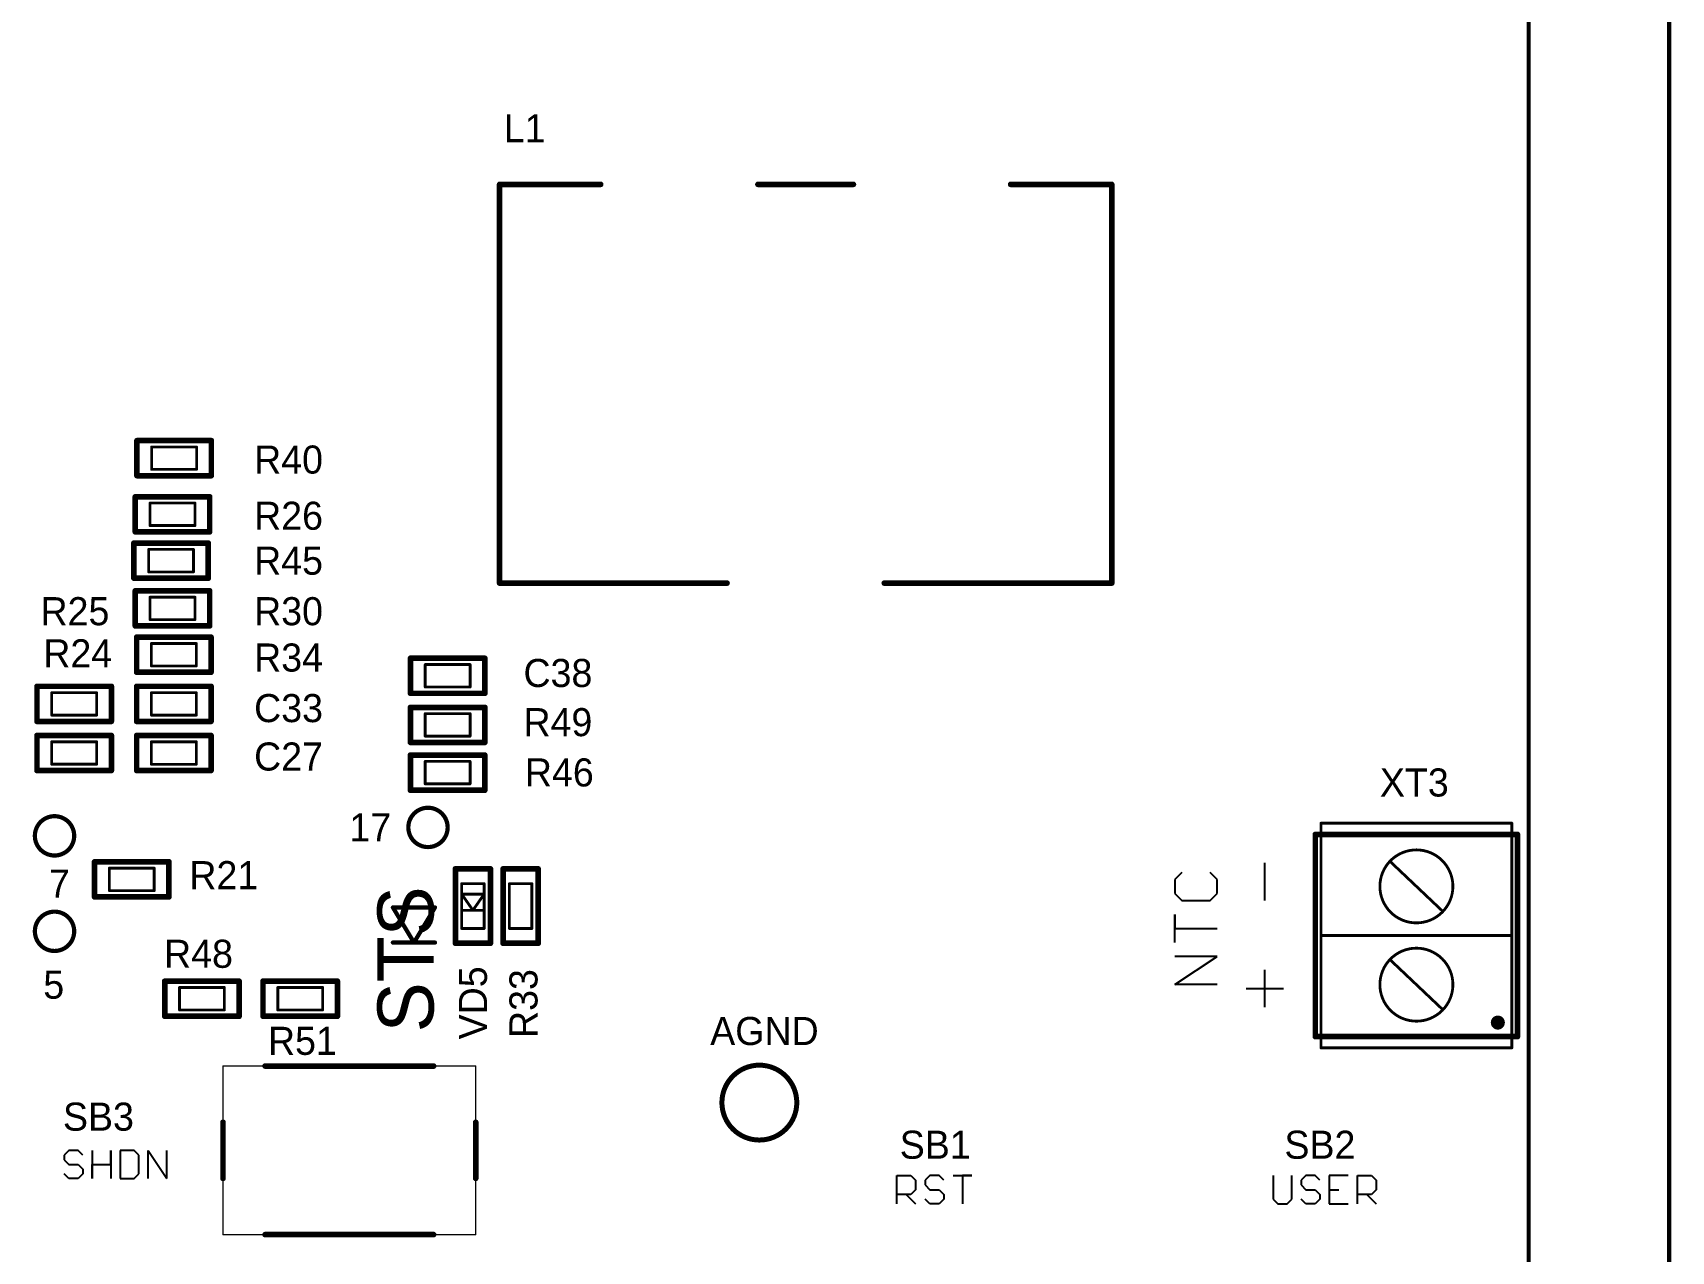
# Model space of a CAD drawing. Header units: millimetres. Extents: x 401 to 806, y 209 to 418.
# Drawn here: x 452.6 to 510.9, y 278.5 to 321.8 of the extents above; entities that cross this region are included whole.
import ezdxf

# ---------------------------------------------------------------- set-up
doc = ezdxf.new("R2010")
doc.units = ezdxf.units.MM
for name, color, linetype in [('KeepOutLayer', 6, 'Continuous'), ('Mechanical1', 6, 'Continuous'), ('TopOverlay', 28, 'Continuous')]:
    doc.layers.add(name, color=color, linetype=linetype)

msp = doc.modelspace()

# ---------------------------------------------------------------- linework, layer by layer
at = {"layer": 'KeepOutLayer', "const_width": 0.15}
for points in [[(505.85, 210.448), (505.85, 410.448)], [(510.85, 210.448), (510.85, 410.448)]]:
    msp.add_lwpolyline(points, dxfattribs=at)
at = {"layer": 'Mechanical1'}
for points, const_width in [([(456.809, 306.297), (456.809, 307.098)], 0.1), ([(456.809, 307.098), (458.409, 307.098)], 0.1), ([(458.409, 306.297), (458.409, 307.098)], 0.1), ([(456.809, 306.297), (458.409, 306.297)], 0.1), ([(456.75, 304.298), (456.75, 305.098)], 0.1), ([(456.75, 305.098), (458.35, 305.098)], 0.1), ([(458.35, 304.298), (458.35, 305.098)], 0.1), ([(456.75, 304.298), (458.35, 304.298)], 0.1), ([(456.7, 302.647), (456.7, 303.448)], 0.1), ([(456.7, 303.448), (458.3, 303.448)], 0.1), ([(458.3, 302.647), (458.3, 303.448)], 0.1), ([(456.7, 302.647), (458.3, 302.647)], 0.1), ([(456.75, 300.948), (456.75, 301.748)], 0.1), ([(456.75, 301.748), (458.35, 301.748)], 0.1), ([(458.35, 300.948), (458.35, 301.748)], 0.1), ([(456.75, 300.948), (458.35, 300.948)], 0.1), ([(456.8, 299.297), (456.8, 300.098)], 0.1), ([(456.8, 300.098), (458.4, 300.098)], 0.1), ([(458.4, 299.297), (458.4, 300.098)], 0.1), ([(456.8, 299.297), (458.4, 299.297)], 0.1), ([(466.55, 299.348), (468.15, 299.348)], 0.1), ([(466.55, 298.547), (466.55, 299.348)], 0.1), ([(468.15, 298.547), (468.15, 299.348)], 0.1), ([(453.25, 297.547), (453.25, 298.348)], 0.1), ([(453.25, 298.348), (454.85, 298.348)], 0.1), ([(454.85, 297.547), (454.85, 298.348)], 0.1), ([(456.8, 298.348), (458.4, 298.348)], 0.1), ([(456.8, 297.547), (456.8, 298.348)], 0.1), ([(458.4, 297.547), (458.4, 298.348)], 0.1), ([(466.55, 298.547), (468.15, 298.547)], 0.1), ([(453.25, 297.547), (454.85, 297.547)], 0.1), ([(456.8, 297.547), (458.4, 297.547)], 0.1), ([(466.55, 296.797), (466.55, 297.598)], 0.1), ([(466.55, 297.598), (468.15, 297.598)], 0.1), ([(468.15, 296.797), (468.15, 297.598)], 0.1), ([(453.25, 295.798), (453.25, 296.598)], 0.1), ([(453.25, 296.598), (454.85, 296.598)], 0.1), ([(454.85, 295.798), (454.85, 296.598)], 0.1), ([(456.8, 296.598), (458.4, 296.598)], 0.1), ([(456.8, 295.797), (456.8, 296.598)], 0.1), ([(458.4, 295.797), (458.4, 296.598)], 0.1), ([(466.55, 296.797), (468.15, 296.797)], 0.1), ([(453.25, 295.798), (454.85, 295.798)], 0.1), ([(456.8, 295.797), (458.4, 295.797)], 0.1), ([(466.55, 295.098), (466.55, 295.898)], 0.1), ([(466.55, 295.898), (468.15, 295.898)], 0.1), ([(468.15, 295.098), (468.15, 295.898)], 0.1), ([(466.55, 295.098), (468.15, 295.098)], 0.1), ([(498.45, 285.698), (498.45, 293.698)], 0.1), ([(498.45, 293.698), (505.25, 293.698)], 0.1), ([(505.25, 285.698), (505.25, 293.698)], 0.1), ([(500.919, 292.33), (502.781, 290.566)], 0.1), ([(455.3, 291.297), (455.3, 292.098)], 0.1), ([(455.3, 292.098), (456.9, 292.098)], 0.1), ([(456.9, 291.297), (456.9, 292.098)], 0.1), ([(455.3, 291.297), (456.9, 291.297)], 0.1), ([(467.85, 291.548), (468.65, 291.548)], 0.1), ([(467.85, 289.948), (467.85, 291.548)], 0.1), ([(467.85, 291.173), (468.65, 291.173)], 0.1), ([(467.85, 291.173), (468.25, 290.598)], 0.1), ([(468.25, 290.598), (468.65, 291.173)], 0.1), ([(468.65, 289.948), (468.65, 291.548)], 0.1), ([(469.55, 291.548), (470.35, 291.548)], 0.1), ([(469.55, 289.948), (469.55, 291.548)], 0.1), ([(470.35, 289.948), (470.35, 291.548)], 0.1), ([(467.85, 290.598), (468.65, 290.598)], 0.1), ([(467.85, 289.948), (468.65, 289.948)], 0.1), ([(469.55, 289.948), (470.35, 289.948)], 0.1), ([(498.45, 289.698), (505.25, 289.698)], 0.1), ([(500.919, 288.83), (502.781, 287.066)], 0.1), ([(457.8, 287.047), (457.8, 287.848)], 0.1), ([(457.8, 287.848), (459.4, 287.848)], 0.1), ([(459.4, 287.047), (459.4, 287.848)], 0.1), ([(461.3, 287.047), (461.3, 287.848)], 0.1), ([(461.3, 287.848), (462.9, 287.848)], 0.1), ([(462.9, 287.047), (462.9, 287.848)], 0.1), ([(457.8, 287.047), (459.4, 287.047)], 0.1), ([(461.3, 287.047), (462.9, 287.047)], 0.1), ([(498.45, 285.698), (505.25, 285.698)], 0.1), ([(459.35, 279.048), (459.35, 285.048)], 0.05), ([(459.35, 285.048), (468.35, 285.048)], 0.05), ([(468.35, 279.048), (468.35, 285.048)], 0.05), ([(459.35, 279.048), (468.35, 279.048)], 0.05)]:
    msp.add_lwpolyline(points, dxfattribs=dict(at, const_width=const_width))
for points, const_width in [([(456.784, 307.098, 1), (456.834, 307.098, 1)], 0.05), ([(456.784, 307.098, 1), (456.834, 307.098, 1)], 0.05), ([(458.384, 307.098, 1), (458.434, 307.098, 1)], 0.05), ([(458.384, 307.098, 1), (458.434, 307.098, 1)], 0.05), ([(456.784, 306.297, 1), (456.834, 306.297, 1)], 0.05), ([(456.784, 306.297, 1), (456.834, 306.297, 1)], 0.05), ([(458.384, 306.297, 1), (458.434, 306.297, 1)], 0.05), ([(458.384, 306.297, 1), (458.434, 306.297, 1)], 0.05), ([(456.725, 305.098, 1), (456.775, 305.098, 1)], 0.05), ([(456.725, 305.098, 1), (456.775, 305.098, 1)], 0.05), ([(458.325, 305.098, 1), (458.375, 305.098, 1)], 0.05), ([(458.325, 305.098, 1), (458.375, 305.098, 1)], 0.05), ([(456.725, 304.298, 1), (456.775, 304.298, 1)], 0.05), ([(456.725, 304.298, 1), (456.775, 304.298, 1)], 0.05), ([(458.325, 304.298, 1), (458.375, 304.298, 1)], 0.05), ([(458.325, 304.298, 1), (458.375, 304.298, 1)], 0.05), ([(456.675, 303.448, 1), (456.725, 303.448, 1)], 0.05), ([(456.675, 303.448, 1), (456.725, 303.448, 1)], 0.05), ([(458.275, 303.448, 1), (458.325, 303.448, 1)], 0.05), ([(458.275, 303.448, 1), (458.325, 303.448, 1)], 0.05), ([(456.675, 302.647, 1), (456.725, 302.647, 1)], 0.05), ([(456.675, 302.647, 1), (456.725, 302.647, 1)], 0.05), ([(458.275, 302.647, 1), (458.325, 302.647, 1)], 0.05), ([(458.275, 302.647, 1), (458.325, 302.647, 1)], 0.05), ([(456.725, 301.748, 1), (456.775, 301.748, 1)], 0.05), ([(456.725, 301.748, 1), (456.775, 301.748, 1)], 0.05), ([(458.325, 301.748, 1), (458.375, 301.748, 1)], 0.05), ([(458.325, 301.748, 1), (458.375, 301.748, 1)], 0.05), ([(456.725, 300.948, 1), (456.775, 300.948, 1)], 0.05), ([(456.725, 300.948, 1), (456.775, 300.948, 1)], 0.05), ([(458.325, 300.948, 1), (458.375, 300.948, 1)], 0.05), ([(458.325, 300.948, 1), (458.375, 300.948, 1)], 0.05), ([(456.775, 300.098, 1), (456.825, 300.098, 1)], 0.05), ([(456.775, 300.098, 1), (456.825, 300.098, 1)], 0.05), ([(458.375, 300.098, 1), (458.425, 300.098, 1)], 0.05), ([(458.375, 300.098, 1), (458.425, 300.098, 1)], 0.05), ([(456.775, 299.297, 1), (456.825, 299.297, 1)], 0.05), ([(456.775, 299.297, 1), (456.825, 299.297, 1)], 0.05), ([(458.375, 299.297, 1), (458.425, 299.297, 1)], 0.05), ([(458.375, 299.297, 1), (458.425, 299.297, 1)], 0.05), ([(466.525, 299.348, 1), (466.575, 299.348, 1)], 0.05), ([(466.525, 299.348, 1), (466.575, 299.348, 1)], 0.05), ([(468.125, 299.348, 1), (468.175, 299.348, 1)], 0.05), ([(468.125, 299.348, 1), (468.175, 299.348, 1)], 0.05), ([(453.225, 298.348, 1), (453.275, 298.348, 1)], 0.05), ([(453.225, 298.348, 1), (453.275, 298.348, 1)], 0.05), ([(454.825, 298.348, 1), (454.875, 298.348, 1)], 0.05), ([(454.825, 298.348, 1), (454.875, 298.348, 1)], 0.05), ([(456.775, 298.348, 1), (456.825, 298.348, 1)], 0.05), ([(456.775, 298.348, 1), (456.825, 298.348, 1)], 0.05), ([(458.375, 298.348, 1), (458.425, 298.348, 1)], 0.05), ([(458.375, 298.348, 1), (458.425, 298.348, 1)], 0.05), ([(466.525, 298.547, 1), (466.575, 298.547, 1)], 0.05), ([(466.525, 298.547, 1), (466.575, 298.547, 1)], 0.05), ([(468.125, 298.547, 1), (468.175, 298.547, 1)], 0.05), ([(468.125, 298.547, 1), (468.175, 298.547, 1)], 0.05), ([(453.225, 297.547, 1), (453.275, 297.547, 1)], 0.05), ([(453.225, 297.547, 1), (453.275, 297.547, 1)], 0.05), ([(454.825, 297.547, 1), (454.875, 297.547, 1)], 0.05), ([(454.825, 297.547, 1), (454.875, 297.547, 1)], 0.05), ([(456.775, 297.547, 1), (456.825, 297.547, 1)], 0.05), ([(456.775, 297.547, 1), (456.825, 297.547, 1)], 0.05), ([(458.375, 297.547, 1), (458.425, 297.547, 1)], 0.05), ([(458.375, 297.547, 1), (458.425, 297.547, 1)], 0.05), ([(466.525, 297.598, 1), (466.575, 297.598, 1)], 0.05), ([(466.525, 297.598, 1), (466.575, 297.598, 1)], 0.05), ([(468.125, 297.598, 1), (468.175, 297.598, 1)], 0.05), ([(468.125, 297.598, 1), (468.175, 297.598, 1)], 0.05), ([(453.225, 296.598, 1), (453.275, 296.598, 1)], 0.05), ([(453.225, 296.598, 1), (453.275, 296.598, 1)], 0.05), ([(454.825, 296.598, 1), (454.875, 296.598, 1)], 0.05), ([(454.825, 296.598, 1), (454.875, 296.598, 1)], 0.05), ([(456.775, 296.598, 1), (456.825, 296.598, 1)], 0.05), ([(456.775, 296.598, 1), (456.825, 296.598, 1)], 0.05), ([(458.375, 296.598, 1), (458.425, 296.598, 1)], 0.05), ([(458.375, 296.598, 1), (458.425, 296.598, 1)], 0.05), ([(466.525, 296.797, 1), (466.575, 296.797, 1)], 0.05), ([(466.525, 296.797, 1), (466.575, 296.797, 1)], 0.05), ([(468.125, 296.797, 1), (468.175, 296.797, 1)], 0.05), ([(468.125, 296.797, 1), (468.175, 296.797, 1)], 0.05), ([(453.225, 295.798, 1), (453.275, 295.798, 1)], 0.05), ([(453.225, 295.798, 1), (453.275, 295.798, 1)], 0.05), ([(454.825, 295.798, 1), (454.875, 295.798, 1)], 0.05), ([(454.825, 295.798, 1), (454.875, 295.798, 1)], 0.05), ([(456.775, 295.797, 1), (456.825, 295.797, 1)], 0.05), ([(456.775, 295.797, 1), (456.825, 295.797, 1)], 0.05), ([(458.375, 295.797, 1), (458.425, 295.797, 1)], 0.05), ([(458.375, 295.797, 1), (458.425, 295.797, 1)], 0.05), ([(466.525, 295.898, 1), (466.575, 295.898, 1)], 0.05), ([(466.525, 295.898, 1), (466.575, 295.898, 1)], 0.05), ([(468.125, 295.898, 1), (468.175, 295.898, 1)], 0.05), ([(468.125, 295.898, 1), (468.175, 295.898, 1)], 0.05), ([(466.525, 295.098, 1), (466.575, 295.098, 1)], 0.05), ([(466.525, 295.098, 1), (466.575, 295.098, 1)], 0.05), ([(468.125, 295.098, 1), (468.175, 295.098, 1)], 0.05), ([(468.125, 295.098, 1), (468.175, 295.098, 1)], 0.05), ([(498.425, 293.698, 1), (498.475, 293.698, 1)], 0.05), ([(498.425, 293.698, 1), (498.475, 293.698, 1)], 0.05), ([(505.225, 293.698, 1), (505.275, 293.698, 1)], 0.05), ([(505.225, 293.698, 1), (505.275, 293.698, 1)], 0.05), ([(503.15, 291.448, 1), (500.55, 291.448, 1)], 0.1), ([(500.894, 292.33, 1), (500.944, 292.33, 1)], 0.05), ([(455.275, 292.098, 1), (455.325, 292.098, 1)], 0.05), ([(455.275, 292.098, 1), (455.325, 292.098, 1)], 0.05), ([(456.875, 292.098, 1), (456.925, 292.098, 1)], 0.05), ([(456.875, 292.098, 1), (456.925, 292.098, 1)], 0.05), ([(455.275, 291.297, 1), (455.325, 291.297, 1)], 0.05), ([(455.275, 291.297, 1), (455.325, 291.297, 1)], 0.05), ([(456.875, 291.297, 1), (456.925, 291.297, 1)], 0.05), ([(456.875, 291.297, 1), (456.925, 291.297, 1)], 0.05), ([(467.825, 291.548, 1), (467.875, 291.548, 1)], 0.05), ([(467.825, 291.548, 1), (467.875, 291.548, 1)], 0.05), ([(467.825, 291.173, 1), (467.875, 291.173, 1)], 0.05), ([(467.825, 291.173, 1), (467.875, 291.173, 1)], 0.05), ([(468.625, 291.548, 1), (468.675, 291.548, 1)], 0.05), ([(468.625, 291.548, 1), (468.675, 291.548, 1)], 0.05), ([(468.625, 291.173, 1), (468.675, 291.173, 1)], 0.05), ([(468.625, 291.173, 1), (468.675, 291.173, 1)], 0.05), ([(469.525, 291.548, 1), (469.575, 291.548, 1)], 0.05), ([(469.525, 291.548, 1), (469.575, 291.548, 1)], 0.05), ([(470.325, 291.548, 1), (470.375, 291.548, 1)], 0.05), ([(470.325, 291.548, 1), (470.375, 291.548, 1)], 0.05), ([(500.525, 291.448, 1), (500.575, 291.448, 1)], 0.05), ([(503.125, 291.448, 1), (503.175, 291.448, 1)], 0.05), ([(467.825, 290.598, 1), (467.875, 290.598, 1)], 0.05), ([(468.225, 290.598, 1), (468.275, 290.598, 1)], 0.05), ([(468.225, 290.598, 1), (468.275, 290.598, 1)], 0.05), ([(468.625, 290.598, 1), (468.675, 290.598, 1)], 0.05), ([(502.756, 290.566, 1), (502.806, 290.566, 1)], 0.05), ([(467.825, 289.948, 1), (467.875, 289.948, 1)], 0.05), ([(467.825, 289.948, 1), (467.875, 289.948, 1)], 0.05), ([(468.625, 289.948, 1), (468.675, 289.948, 1)], 0.05), ([(468.625, 289.948, 1), (468.675, 289.948, 1)], 0.05), ([(469.525, 289.948, 1), (469.575, 289.948, 1)], 0.05), ([(469.525, 289.948, 1), (469.575, 289.948, 1)], 0.05), ([(470.325, 289.948, 1), (470.375, 289.948, 1)], 0.05), ([(470.325, 289.948, 1), (470.375, 289.948, 1)], 0.05), ([(498.425, 289.698, 1), (498.475, 289.698, 1)], 0.05), ([(505.225, 289.698, 1), (505.275, 289.698, 1)], 0.05), ([(503.15, 287.948, 1), (500.55, 287.948, 1)], 0.1), ([(500.894, 288.83, 1), (500.944, 288.83, 1)], 0.05), ([(457.775, 287.848, 1), (457.825, 287.848, 1)], 0.05), ([(457.775, 287.848, 1), (457.825, 287.848, 1)], 0.05), ([(459.375, 287.848, 1), (459.425, 287.848, 1)], 0.05), ([(459.375, 287.848, 1), (459.425, 287.848, 1)], 0.05), ([(461.275, 287.848, 1), (461.325, 287.848, 1)], 0.05), ([(461.275, 287.848, 1), (461.325, 287.848, 1)], 0.05), ([(462.875, 287.848, 1), (462.925, 287.848, 1)], 0.05), ([(462.875, 287.848, 1), (462.925, 287.848, 1)], 0.05), ([(500.525, 287.948, 1), (500.575, 287.948, 1)], 0.05), ([(503.125, 287.948, 1), (503.175, 287.948, 1)], 0.05), ([(457.775, 287.047, 1), (457.825, 287.047, 1)], 0.05), ([(457.775, 287.047, 1), (457.825, 287.047, 1)], 0.05), ([(459.375, 287.047, 1), (459.425, 287.047, 1)], 0.05), ([(459.375, 287.047, 1), (459.425, 287.047, 1)], 0.05), ([(461.275, 287.047, 1), (461.325, 287.047, 1)], 0.05), ([(461.275, 287.047, 1), (461.325, 287.047, 1)], 0.05), ([(462.875, 287.047, 1), (462.925, 287.047, 1)], 0.05), ([(462.875, 287.047, 1), (462.925, 287.047, 1)], 0.05), ([(502.756, 287.066, 1), (502.806, 287.066, 1)], 0.05), ([(498.425, 285.698, 1), (498.475, 285.698, 1)], 0.05), ([(498.425, 285.698, 1), (498.475, 285.698, 1)], 0.05), ([(505.225, 285.698, 1), (505.275, 285.698, 1)], 0.05), ([(505.225, 285.698, 1), (505.275, 285.698, 1)], 0.05), ([(459.337, 285.048, 1), (459.362, 285.048, 1)], 0.025), ([(459.337, 285.048, 1), (459.362, 285.048, 1)], 0.025), ([(468.337, 285.048, 1), (468.362, 285.048, 1)], 0.025), ([(468.337, 285.048, 1), (468.362, 285.048, 1)], 0.025), ([(459.337, 279.048, 1), (459.362, 279.048, 1)], 0.025), ([(459.337, 279.048, 1), (459.362, 279.048, 1)], 0.025), ([(468.337, 279.048, 1), (468.362, 279.048, 1)], 0.025), ([(468.337, 279.048, 1), (468.362, 279.048, 1)], 0.025)]:
    msp.add_lwpolyline(points, format="xyb", close=True, dxfattribs=dict(at, const_width=const_width))
at = {"layer": 'TopOverlay'}
for p, q in [((493.5, 291.946), (493.25, 291.696)), ((494.75, 291.696), (494.5, 291.946)), ((496.45, 290.948), (496.45, 292.281)), ((493.25, 291.696), (493.25, 291.197)), ((493.25, 291.197), (493.5, 290.947)), ((494.5, 290.947), (494.75, 291.197)), ((494.75, 291.197), (494.75, 291.696)), ((493.5, 290.947), (494.5, 290.947)), ((493.25, 289.447), (493.25, 290.447)), ((493.25, 290.447), (493.25, 289.947)), ((493.25, 289.947), (494.75, 289.947)), ((493.25, 287.948), (494.75, 288.947)), ((494.75, 288.947), (493.25, 288.947)), ((496.45, 287.148), (496.45, 288.481)), ((494.75, 287.948), (493.25, 287.948)), ((495.784, 287.814), (497.117, 287.814)), ((453.856, 282.047), (453.689, 281.881)), ((453.689, 281.881), (453.689, 281.714)), ((454.189, 282.047), (453.856, 282.047)), ((454.355, 281.881), (454.189, 282.047)), ((454.689, 282.047), (454.689, 281.048)), ((455.355, 281.547), (455.355, 282.047)), ((455.355, 282.047), (455.355, 281.048)), ((455.688, 282.047), (455.688, 281.048)), ((456.188, 282.047), (455.688, 282.047)), ((456.355, 281.881), (456.188, 282.047)), ((456.355, 281.214), (456.355, 281.881)), ((456.688, 281.048), (456.688, 282.047)), ((456.688, 282.047), (457.354, 281.048)), ((457.354, 281.048), (457.354, 282.047)), ((453.689, 281.714), (453.856, 281.547)), ((453.856, 281.547), (454.189, 281.547)), ((454.189, 281.547), (454.355, 281.381)), ((454.355, 281.381), (454.355, 281.214)), ((454.689, 281.048), (454.689, 281.547)), ((454.689, 281.547), (455.355, 281.547)), ((453.856, 281.048), (453.689, 281.214)), ((454.189, 281.048), (453.856, 281.048)), ((454.355, 281.214), (454.189, 281.048)), ((455.688, 281.048), (456.188, 281.048)), ((456.188, 281.048), (456.355, 281.214)), ((483.35, 280.148), (483.35, 281.147)), ((483.35, 281.147), (483.85, 281.147)), ((483.85, 281.147), (484.016, 280.981)), ((484.016, 280.981), (484.016, 280.647)), ((484.516, 281.147), (484.35, 280.981)), ((484.35, 280.981), (484.35, 280.814)), ((484.35, 280.814), (484.516, 280.647)), ((484.85, 281.147), (484.516, 281.147)), ((485.016, 280.981), (484.85, 281.147)), ((485.349, 281.147), (486.016, 281.147)), ((486.016, 281.147), (485.683, 281.147)), ((485.683, 281.147), (485.683, 280.148)), ((496.75, 281.147), (496.75, 280.314)), ((497.416, 280.314), (497.416, 281.147)), ((497.916, 281.147), (497.75, 280.981)), ((497.75, 280.981), (497.75, 280.814)), ((497.75, 280.814), (497.916, 280.647)), ((498.25, 281.147), (497.916, 281.147)), ((498.416, 280.981), (498.25, 281.147)), ((499.416, 281.147), (498.749, 281.147)), ((498.749, 281.147), (498.749, 280.148)), ((499.749, 280.148), (499.749, 281.147)), ((499.749, 281.147), (500.249, 281.147)), ((500.249, 281.147), (500.415, 280.981)), ((500.415, 280.981), (500.415, 280.647)), ((483.85, 280.481), (483.35, 280.481)), ((483.683, 280.481), (484.016, 280.148)), ((484.016, 280.647), (483.85, 280.481)), ((484.516, 280.148), (484.35, 280.314)), ((484.516, 280.647), (484.85, 280.647)), ((484.85, 280.148), (484.516, 280.148)), ((484.85, 280.647), (485.016, 280.481)), ((485.016, 280.314), (484.85, 280.148)), ((485.016, 280.481), (485.016, 280.314)), ((496.75, 280.314), (496.917, 280.148)), ((496.917, 280.148), (497.25, 280.148)), ((497.25, 280.148), (497.416, 280.314)), ((497.916, 280.148), (497.75, 280.314)), ((497.916, 280.647), (498.25, 280.647)), ((498.25, 280.148), (497.916, 280.148)), ((498.25, 280.647), (498.416, 280.481)), ((498.416, 280.314), (498.25, 280.148)), ((498.416, 280.481), (498.416, 280.314)), ((498.749, 280.647), (499.083, 280.647)), ((498.749, 280.148), (499.416, 280.148)), ((500.249, 280.481), (499.749, 280.481)), ((500.082, 280.481), (500.415, 280.148)), ((500.415, 280.647), (500.249, 280.481))]:
    msp.add_line(p, q, dxfattribs=at)
for points, const_width in [([(469.2, 302.248), (469.2, 316.448)], 0.2), ([(469.2, 316.448), (472.8, 316.448)], 0.2), ([(478.4, 316.448), (481.8, 316.448)], 0.2), ([(487.4, 316.448), (491, 316.448)], 0.2), ([(491, 302.248), (491, 316.448)], 0.2), ([(456.284, 306.073), (456.284, 307.323)], 0.2), ([(456.284, 307.323), (458.934, 307.323)], 0.2), ([(458.934, 306.073), (458.934, 307.323)], 0.2), ([(456.284, 306.073), (458.934, 306.073)], 0.2), ([(456.225, 304.073), (456.225, 305.323)], 0.2), ([(456.225, 305.323), (458.875, 305.323)], 0.2), ([(458.875, 304.073), (458.875, 305.323)], 0.2), ([(456.225, 304.073), (458.875, 304.073)], 0.2), ([(456.175, 302.423), (456.175, 303.673)], 0.2), ([(456.175, 303.673), (458.825, 303.673)], 0.2), ([(458.825, 302.423), (458.825, 303.673)], 0.2), ([(456.175, 302.423), (458.825, 302.423)], 0.2), ([(469.2, 302.248), (477.3, 302.248)], 0.2), ([(482.9, 302.248), (491, 302.248)], 0.2), ([(456.225, 300.723), (456.225, 301.973)], 0.2), ([(456.225, 301.973), (458.875, 301.973)], 0.2), ([(458.875, 300.723), (458.875, 301.973)], 0.2), ([(456.225, 300.723), (458.875, 300.723)], 0.2), ([(456.275, 299.073), (456.275, 300.323)], 0.2), ([(456.275, 300.323), (458.925, 300.323)], 0.2), ([(458.925, 299.073), (458.925, 300.323)], 0.2), ([(466.025, 299.573), (468.675, 299.573)], 0.2), ([(466.025, 298.323), (466.025, 299.573)], 0.2), ([(468.675, 298.323), (468.675, 299.573)], 0.2), ([(456.275, 299.073), (458.925, 299.073)], 0.2), ([(452.725, 297.323), (452.725, 298.573)], 0.2), ([(452.725, 298.573), (455.375, 298.573)], 0.2), ([(455.375, 297.323), (455.375, 298.573)], 0.2), ([(456.275, 298.573), (458.925, 298.573)], 0.2), ([(456.275, 297.323), (456.275, 298.573)], 0.2), ([(458.925, 297.323), (458.925, 298.573)], 0.2), ([(466.025, 298.323), (468.675, 298.323)], 0.2), ([(466.025, 296.573), (466.025, 297.823)], 0.2), ([(466.025, 297.823), (468.675, 297.823)], 0.2), ([(468.675, 296.573), (468.675, 297.823)], 0.2), ([(452.725, 297.323), (455.375, 297.323)], 0.2), ([(456.275, 297.323), (458.925, 297.323)], 0.2), ([(452.725, 295.573), (452.725, 296.823)], 0.2), ([(452.725, 296.823), (455.375, 296.823)], 0.2), ([(455.375, 295.573), (455.375, 296.823)], 0.2), ([(456.275, 296.823), (458.925, 296.823)], 0.2), ([(456.275, 295.573), (456.275, 296.823)], 0.2), ([(458.925, 295.573), (458.925, 296.823)], 0.2), ([(466.025, 296.573), (468.675, 296.573)], 0.2), ([(466.025, 294.873), (466.025, 296.123)], 0.2), ([(466.025, 296.123), (468.675, 296.123)], 0.2), ([(468.675, 294.873), (468.675, 296.123)], 0.2), ([(452.725, 295.573), (455.375, 295.573)], 0.2), ([(456.275, 295.573), (458.925, 295.573)], 0.2), ([(466.025, 294.873), (468.675, 294.873)], 0.2), ([(498.25, 286.098), (498.25, 293.298)], 0.2), ([(498.25, 293.298), (505.45, 293.298)], 0.2), ([(505.45, 286.098), (505.45, 293.298)], 0.2), ([(454.775, 291.073), (454.775, 292.323)], 0.2), ([(454.775, 292.323), (457.425, 292.323)], 0.2), ([(457.425, 291.073), (457.425, 292.323)], 0.2), ([(467.625, 292.073), (468.875, 292.073)], 0.2), ([(467.625, 289.423), (467.625, 292.073)], 0.2), ([(468.875, 289.423), (468.875, 292.073)], 0.2), ([(469.325, 292.073), (470.575, 292.073)], 0.2), ([(469.325, 289.423), (469.325, 292.073)], 0.2), ([(470.575, 289.423), (470.575, 292.073)], 0.2), ([(454.775, 291.073), (457.425, 291.073)], 0.2), ([(465.4, 290.698), (466.15, 289.448)], 0.15), ([(465.4, 290.698), (466.9, 290.698)], 0.15), ([(466.15, 289.448), (466.9, 290.698)], 0.15), ([(465.4, 289.448), (466.9, 289.448)], 0.15), ([(467.625, 289.423), (468.875, 289.423)], 0.2), ([(469.325, 289.423), (470.575, 289.423)], 0.2), ([(457.275, 286.823), (457.275, 288.073)], 0.2), ([(457.275, 288.073), (459.925, 288.073)], 0.2), ([(459.925, 286.823), (459.925, 288.073)], 0.2), ([(460.775, 286.823), (460.775, 288.073)], 0.2), ([(460.775, 288.073), (463.425, 288.073)], 0.2), ([(463.425, 286.823), (463.425, 288.073)], 0.2), ([(457.275, 286.823), (459.925, 286.823)], 0.2), ([(460.775, 286.823), (463.425, 286.823)], 0.2), ([(498.25, 286.098), (505.45, 286.098)], 0.2), ([(460.85, 285.048), (466.85, 285.048)], 0.2), ([(459.35, 281.048), (459.35, 283.048)], 0.2), ([(468.35, 281.048), (468.35, 283.048)], 0.2), ([(460.85, 279.048), (466.85, 279.048)], 0.2)]:
    msp.add_lwpolyline(points, dxfattribs=dict(at, const_width=const_width))
for points, const_width in [([(469.15, 316.448, 1), (469.25, 316.448, 1)], 0.1), ([(469.15, 316.448, 1), (469.25, 316.448, 1)], 0.1), ([(472.75, 316.448, 1), (472.85, 316.448, 1)], 0.1), ([(478.35, 316.448, 1), (478.45, 316.448, 1)], 0.1), ([(481.75, 316.448, 1), (481.85, 316.448, 1)], 0.1), ([(487.35, 316.448, 1), (487.45, 316.448, 1)], 0.1), ([(490.95, 316.448, 1), (491.05, 316.448, 1)], 0.1), ([(490.95, 316.448, 1), (491.05, 316.448, 1)], 0.1), ([(456.234, 307.323, 1), (456.334, 307.323, 1)], 0.1), ([(456.234, 307.323, 1), (456.334, 307.323, 1)], 0.1), ([(458.884, 307.323, 1), (458.984, 307.323, 1)], 0.1), ([(458.884, 307.323, 1), (458.984, 307.323, 1)], 0.1), ([(456.234, 306.073, 1), (456.334, 306.073, 1)], 0.1), ([(456.234, 306.073, 1), (456.334, 306.073, 1)], 0.1), ([(458.884, 306.073, 1), (458.984, 306.073, 1)], 0.1), ([(458.884, 306.073, 1), (458.984, 306.073, 1)], 0.1), ([(456.175, 305.323, 1), (456.275, 305.323, 1)], 0.1), ([(456.175, 305.323, 1), (456.275, 305.323, 1)], 0.1), ([(458.825, 305.323, 1), (458.925, 305.323, 1)], 0.1), ([(458.825, 305.323, 1), (458.925, 305.323, 1)], 0.1), ([(456.175, 304.073, 1), (456.275, 304.073, 1)], 0.1), ([(456.175, 304.073, 1), (456.275, 304.073, 1)], 0.1), ([(458.825, 304.073, 1), (458.925, 304.073, 1)], 0.1), ([(458.825, 304.073, 1), (458.925, 304.073, 1)], 0.1), ([(456.125, 303.673, 1), (456.225, 303.673, 1)], 0.1), ([(456.125, 303.673, 1), (456.225, 303.673, 1)], 0.1), ([(458.775, 303.673, 1), (458.875, 303.673, 1)], 0.1), ([(458.775, 303.673, 1), (458.875, 303.673, 1)], 0.1), ([(456.125, 302.423, 1), (456.225, 302.423, 1)], 0.1), ([(456.125, 302.423, 1), (456.225, 302.423, 1)], 0.1), ([(458.775, 302.423, 1), (458.875, 302.423, 1)], 0.1), ([(458.775, 302.423, 1), (458.875, 302.423, 1)], 0.1), ([(469.15, 302.248, 1), (469.25, 302.248, 1)], 0.1), ([(469.15, 302.248, 1), (469.25, 302.248, 1)], 0.1), ([(477.25, 302.248, 1), (477.35, 302.248, 1)], 0.1), ([(482.85, 302.248, 1), (482.95, 302.248, 1)], 0.1), ([(490.95, 302.248, 1), (491.05, 302.248, 1)], 0.1), ([(490.95, 302.248, 1), (491.05, 302.248, 1)], 0.1), ([(456.175, 301.973, 1), (456.275, 301.973, 1)], 0.1), ([(456.175, 301.973, 1), (456.275, 301.973, 1)], 0.1), ([(458.825, 301.973, 1), (458.925, 301.973, 1)], 0.1), ([(458.825, 301.973, 1), (458.925, 301.973, 1)], 0.1), ([(456.175, 300.723, 1), (456.275, 300.723, 1)], 0.1), ([(456.175, 300.723, 1), (456.275, 300.723, 1)], 0.1), ([(458.825, 300.723, 1), (458.925, 300.723, 1)], 0.1), ([(458.825, 300.723, 1), (458.925, 300.723, 1)], 0.1), ([(456.225, 300.323, 1), (456.325, 300.323, 1)], 0.1), ([(456.225, 300.323, 1), (456.325, 300.323, 1)], 0.1), ([(458.875, 300.323, 1), (458.975, 300.323, 1)], 0.1), ([(458.875, 300.323, 1), (458.975, 300.323, 1)], 0.1), ([(465.975, 299.573, 1), (466.075, 299.573, 1)], 0.1), ([(465.975, 299.573, 1), (466.075, 299.573, 1)], 0.1), ([(468.625, 299.573, 1), (468.725, 299.573, 1)], 0.1), ([(468.625, 299.573, 1), (468.725, 299.573, 1)], 0.1), ([(456.225, 299.073, 1), (456.325, 299.073, 1)], 0.1), ([(456.225, 299.073, 1), (456.325, 299.073, 1)], 0.1), ([(458.875, 299.073, 1), (458.975, 299.073, 1)], 0.1), ([(458.875, 299.073, 1), (458.975, 299.073, 1)], 0.1), ([(452.675, 298.573, 1), (452.775, 298.573, 1)], 0.1), ([(452.675, 298.573, 1), (452.775, 298.573, 1)], 0.1), ([(455.325, 298.573, 1), (455.425, 298.573, 1)], 0.1), ([(455.325, 298.573, 1), (455.425, 298.573, 1)], 0.1), ([(456.225, 298.573, 1), (456.325, 298.573, 1)], 0.1), ([(456.225, 298.573, 1), (456.325, 298.573, 1)], 0.1), ([(458.875, 298.573, 1), (458.975, 298.573, 1)], 0.1), ([(458.875, 298.573, 1), (458.975, 298.573, 1)], 0.1), ([(465.975, 298.323, 1), (466.075, 298.323, 1)], 0.1), ([(465.975, 298.323, 1), (466.075, 298.323, 1)], 0.1), ([(468.625, 298.323, 1), (468.725, 298.323, 1)], 0.1), ([(468.625, 298.323, 1), (468.725, 298.323, 1)], 0.1), ([(465.975, 297.823, 1), (466.075, 297.823, 1)], 0.1), ([(465.975, 297.823, 1), (466.075, 297.823, 1)], 0.1), ([(468.625, 297.823, 1), (468.725, 297.823, 1)], 0.1), ([(468.625, 297.823, 1), (468.725, 297.823, 1)], 0.1), ([(452.675, 297.323, 1), (452.775, 297.323, 1)], 0.1), ([(452.675, 297.323, 1), (452.775, 297.323, 1)], 0.1), ([(455.325, 297.323, 1), (455.425, 297.323, 1)], 0.1), ([(455.325, 297.323, 1), (455.425, 297.323, 1)], 0.1), ([(456.225, 297.323, 1), (456.325, 297.323, 1)], 0.1), ([(456.225, 297.323, 1), (456.325, 297.323, 1)], 0.1), ([(458.875, 297.323, 1), (458.975, 297.323, 1)], 0.1), ([(458.875, 297.323, 1), (458.975, 297.323, 1)], 0.1), ([(452.675, 296.823, 1), (452.775, 296.823, 1)], 0.1), ([(452.675, 296.823, 1), (452.775, 296.823, 1)], 0.1), ([(455.325, 296.823, 1), (455.425, 296.823, 1)], 0.1), ([(455.325, 296.823, 1), (455.425, 296.823, 1)], 0.1), ([(456.225, 296.823, 1), (456.325, 296.823, 1)], 0.1), ([(456.225, 296.823, 1), (456.325, 296.823, 1)], 0.1), ([(458.875, 296.823, 1), (458.975, 296.823, 1)], 0.1), ([(458.875, 296.823, 1), (458.975, 296.823, 1)], 0.1), ([(465.975, 296.573, 1), (466.075, 296.573, 1)], 0.1), ([(465.975, 296.573, 1), (466.075, 296.573, 1)], 0.1), ([(468.625, 296.573, 1), (468.725, 296.573, 1)], 0.1), ([(468.625, 296.573, 1), (468.725, 296.573, 1)], 0.1), ([(465.975, 296.123, 1), (466.075, 296.123, 1)], 0.1), ([(465.975, 296.123, 1), (466.075, 296.123, 1)], 0.1), ([(468.625, 296.123, 1), (468.725, 296.123, 1)], 0.1), ([(468.625, 296.123, 1), (468.725, 296.123, 1)], 0.1), ([(452.675, 295.573, 1), (452.775, 295.573, 1)], 0.1), ([(452.675, 295.573, 1), (452.775, 295.573, 1)], 0.1), ([(455.325, 295.573, 1), (455.425, 295.573, 1)], 0.1), ([(455.325, 295.573, 1), (455.425, 295.573, 1)], 0.1), ([(456.225, 295.573, 1), (456.325, 295.573, 1)], 0.1), ([(456.225, 295.573, 1), (456.325, 295.573, 1)], 0.1), ([(458.875, 295.573, 1), (458.975, 295.573, 1)], 0.1), ([(458.875, 295.573, 1), (458.975, 295.573, 1)], 0.1), ([(465.975, 294.873, 1), (466.075, 294.873, 1)], 0.1), ([(465.975, 294.873, 1), (466.075, 294.873, 1)], 0.1), ([(468.625, 294.873, 1), (468.725, 294.873, 1)], 0.1), ([(468.625, 294.873, 1), (468.725, 294.873, 1)], 0.1), ([(467.35, 293.548, 1), (465.95, 293.548, 1)], 0.15), ([(454.05, 293.248, 1), (452.65, 293.248, 1)], 0.15), ([(465.912, 293.548, 1), (465.987, 293.548, 1)], 0.075), ([(467.312, 293.548, 1), (467.388, 293.548, 1)], 0.075), ([(452.612, 293.248, 1), (452.687, 293.248, 1)], 0.075), ([(454.013, 293.248, 1), (454.088, 293.248, 1)], 0.075), ([(498.2, 293.298, 1), (498.3, 293.298, 1)], 0.1), ([(498.2, 293.298, 1), (498.3, 293.298, 1)], 0.1), ([(505.4, 293.298, 1), (505.5, 293.298, 1)], 0.1), ([(505.4, 293.298, 1), (505.5, 293.298, 1)], 0.1), ([(454.725, 292.323, 1), (454.825, 292.323, 1)], 0.1), ([(454.725, 292.323, 1), (454.825, 292.323, 1)], 0.1), ([(457.375, 292.323, 1), (457.475, 292.323, 1)], 0.1), ([(457.375, 292.323, 1), (457.475, 292.323, 1)], 0.1), ([(467.575, 292.073, 1), (467.675, 292.073, 1)], 0.1), ([(467.575, 292.073, 1), (467.675, 292.073, 1)], 0.1), ([(468.825, 292.073, 1), (468.925, 292.073, 1)], 0.1), ([(468.825, 292.073, 1), (468.925, 292.073, 1)], 0.1), ([(469.275, 292.073, 1), (469.375, 292.073, 1)], 0.1), ([(469.275, 292.073, 1), (469.375, 292.073, 1)], 0.1), ([(470.525, 292.073, 1), (470.625, 292.073, 1)], 0.1), ([(470.525, 292.073, 1), (470.625, 292.073, 1)], 0.1), ([(454.725, 291.073, 1), (454.825, 291.073, 1)], 0.1), ([(454.725, 291.073, 1), (454.825, 291.073, 1)], 0.1), ([(457.375, 291.073, 1), (457.475, 291.073, 1)], 0.1), ([(457.375, 291.073, 1), (457.475, 291.073, 1)], 0.1), ([(454.05, 289.848, 1), (452.65, 289.848, 1)], 0.15), ([(465.362, 290.698, 1), (465.437, 290.698, 1)], 0.075), ([(465.362, 290.698, 1), (465.437, 290.698, 1)], 0.075), ([(466.862, 290.698, 1), (466.937, 290.698, 1)], 0.075), ([(466.862, 290.698, 1), (466.937, 290.698, 1)], 0.075), ([(452.612, 289.848, 1), (452.687, 289.848, 1)], 0.075), ([(454.013, 289.848, 1), (454.088, 289.848, 1)], 0.075), ([(465.362, 289.448, 1), (465.437, 289.448, 1)], 0.075), ([(466.112, 289.448, 1), (466.188, 289.448, 1)], 0.075), ([(466.112, 289.448, 1), (466.188, 289.448, 1)], 0.075), ([(466.862, 289.448, 1), (466.937, 289.448, 1)], 0.075), ([(467.575, 289.423, 1), (467.675, 289.423, 1)], 0.1), ([(467.575, 289.423, 1), (467.675, 289.423, 1)], 0.1), ([(468.825, 289.423, 1), (468.925, 289.423, 1)], 0.1), ([(468.825, 289.423, 1), (468.925, 289.423, 1)], 0.1), ([(469.275, 289.423, 1), (469.375, 289.423, 1)], 0.1), ([(469.275, 289.423, 1), (469.375, 289.423, 1)], 0.1), ([(470.525, 289.423, 1), (470.625, 289.423, 1)], 0.1), ([(470.525, 289.423, 1), (470.625, 289.423, 1)], 0.1), ([(457.225, 288.073, 1), (457.325, 288.073, 1)], 0.1), ([(457.225, 288.073, 1), (457.325, 288.073, 1)], 0.1), ([(459.875, 288.073, 1), (459.975, 288.073, 1)], 0.1), ([(459.875, 288.073, 1), (459.975, 288.073, 1)], 0.1), ([(460.725, 288.073, 1), (460.825, 288.073, 1)], 0.1), ([(460.725, 288.073, 1), (460.825, 288.073, 1)], 0.1), ([(463.375, 288.073, 1), (463.475, 288.073, 1)], 0.1), ([(463.375, 288.073, 1), (463.475, 288.073, 1)], 0.1), ([(457.225, 286.823, 1), (457.325, 286.823, 1)], 0.1), ([(457.225, 286.823, 1), (457.325, 286.823, 1)], 0.1), ([(459.875, 286.823, 1), (459.975, 286.823, 1)], 0.1), ([(459.875, 286.823, 1), (459.975, 286.823, 1)], 0.1), ([(460.725, 286.823, 1), (460.825, 286.823, 1)], 0.1), ([(460.725, 286.823, 1), (460.825, 286.823, 1)], 0.1), ([(463.375, 286.823, 1), (463.475, 286.823, 1)], 0.1), ([(463.375, 286.823, 1), (463.475, 286.823, 1)], 0.1), ([(504.625, 286.598, 1), (504.875, 286.598, 1)], 0.25), ([(498.2, 286.098, 1), (498.3, 286.098, 1)], 0.1), ([(498.2, 286.098, 1), (498.3, 286.098, 1)], 0.1), ([(505.4, 286.098, 1), (505.5, 286.098, 1)], 0.1), ([(505.4, 286.098, 1), (505.5, 286.098, 1)], 0.1), ([(460.8, 285.048, 1), (460.9, 285.048, 1)], 0.1), ([(466.8, 285.048, 1), (466.9, 285.048, 1)], 0.1), ([(479.784, 283.748, 1), (477.117, 283.748, 1)], 0.178), ([(477.072, 283.748, 1), (477.161, 283.748, 1)], 0.0889), ([(479.739, 283.748, 1), (479.828, 283.748, 1)], 0.0889), ([(459.3, 283.048, 1), (459.4, 283.048, 1)], 0.1), ([(468.3, 283.048, 1), (468.4, 283.048, 1)], 0.1), ([(459.3, 281.048, 1), (459.4, 281.048, 1)], 0.1), ([(468.3, 281.048, 1), (468.4, 281.048, 1)], 0.1), ([(460.8, 279.048, 1), (460.9, 279.048, 1)], 0.1), ([(466.8, 279.048, 1), (466.9, 279.048, 1)], 0.1)]:
    msp.add_lwpolyline(points, format="xyb", close=True, dxfattribs=dict(at, const_width=const_width))

# ---------------------------------------------------------------- texts
for s, p in [('L1', (469.35, 317.948)), ('R40', (460.457, 306.148)), ('R26', (460.457, 304.148)), ('R45', (460.457, 302.548)), ('R25', (452.85, 300.748)), ('R30', (460.457, 300.748)), ('R24', (452.95, 299.248)), ('R34', (460.457, 299.098)), ('C38', (470.05, 298.548)), ('C33', (460.457, 297.297)), ('R49', (470.05, 296.797)), ('C27', (460.457, 295.573)), ('R46', (470.1, 295.007)), ('XT3', (500.55, 294.648)), ('17', (463.85, 293.048)), ('R21', (458.15, 291.348)), ('7', (453.15, 291.048)), ('R48', (457.25, 288.548)), ('5', (452.95, 287.448)), ('AGND', (476.7, 285.798)), ('R51', (460.95, 285.448)), ('SB3', (453.65, 282.748)), ('SB1', (483.45, 281.748)), ('SB2', (497.15, 281.748))]:
    msp.add_text(s, height=1, dxfattribs=at).set_placement(p)
for s, height, p in [('STS', 2, (466.85, 286.248)), ('VD5', 1, (468.75, 285.998)), ('R33', 1, (470.55, 286.048))]:
    msp.add_text(s, height=height, rotation=90, dxfattribs=at).set_placement(p)

doc.saveas('drawing.dxf')
